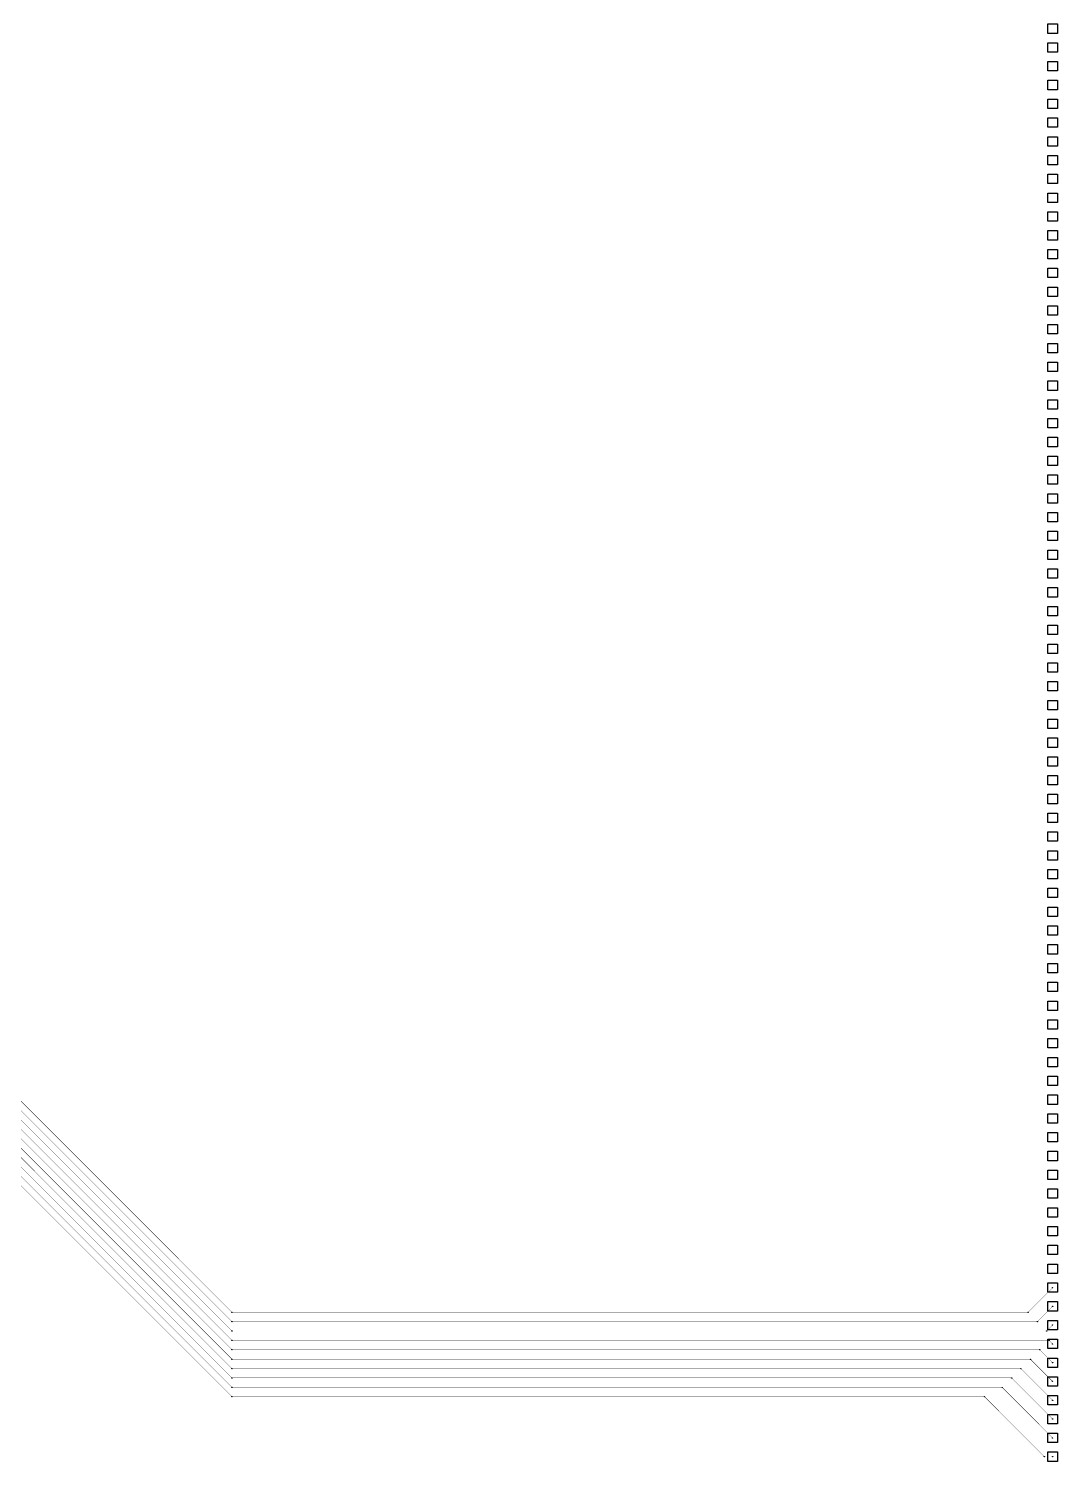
# Model space of a CAD drawing. Extents: x -21730 to 22170, y -18094 to 18606.
# Drawn here: x 11218 to 22170, y -18094 to -2844 of the extents above; entities that cross this region are included whole.
import ezdxf

# ---------------------------------------------------------------- set-up
doc = ezdxf.new("R2010")
doc.units = 0
doc.layers.add('L0D0_0', color=1, linetype='CONTINUOUS')

# ---------------------------------------------------------------- blocks, each defined once
blk = doc.blocks.new('BOND_PADS__150__2')
at = {"layer": 'L0D0_0'}
for points in [[(-1.5, 154.5), (-1.5, 155.5), (-0.5, 155.5), (-0.5, 154.5)], [(-1.5, 152.5), (-1.5, 153.5), (-0.5, 153.5), (-0.5, 152.5)], [(-1.5, 150.5), (-1.5, 151.5), (-0.5, 151.5), (-0.5, 150.5)], [(-1.5, 148.5), (-1.5, 149.5), (-0.5, 149.5), (-0.5, 148.5)], [(-1.5, 146.5), (-1.5, 147.5), (-0.5, 147.5), (-0.5, 146.5)], [(-1.5, 144.5), (-1.5, 145.5), (-0.5, 145.5), (-0.5, 144.5)], [(-1.5, 142.5), (-1.5, 143.5), (-0.5, 143.5), (-0.5, 142.5)], [(-1.5, 140.5), (-1.5, 141.5), (-0.5, 141.5), (-0.5, 140.5)], [(-1.5, 138.5), (-1.5, 139.5), (-0.5, 139.5), (-0.5, 138.5)], [(-1.5, 136.5), (-1.5, 137.5), (-0.5, 137.5), (-0.5, 136.5)], [(-1.5, 134.5), (-1.5, 135.5), (-0.5, 135.5), (-0.5, 134.5)], [(-1.5, 132.5), (-1.5, 133.5), (-0.5, 133.5), (-0.5, 132.5)], [(-1.5, 130.5), (-1.5, 131.5), (-0.5, 131.5), (-0.5, 130.5)], [(-1.5, 128.5), (-1.5, 129.5), (-0.5, 129.5), (-0.5, 128.5)], [(-1.5, 126.5), (-1.5, 127.5), (-0.5, 127.5), (-0.5, 126.5)], [(-1.5, 124.5), (-1.5, 125.5), (-0.5, 125.5), (-0.5, 124.5)], [(-1.5, 122.5), (-1.5, 123.5), (-0.5, 123.5), (-0.5, 122.5)], [(-1.5, 120.5), (-1.5, 121.5), (-0.5, 121.5), (-0.5, 120.5)], [(-1.5, 118.5), (-1.5, 119.5), (-0.5, 119.5), (-0.5, 118.5)], [(-1.5, 116.5), (-1.5, 117.5), (-0.5, 117.5), (-0.5, 116.5)], [(-1.5, 114.5), (-1.5, 115.5), (-0.5, 115.5), (-0.5, 114.5)], [(-1.5, 112.5), (-1.5, 113.5), (-0.5, 113.5), (-0.5, 112.5)], [(-1.5, 110.5), (-1.5, 111.5), (-0.5, 111.5), (-0.5, 110.5)], [(-1.5, 108.5), (-1.5, 109.5), (-0.5, 109.5), (-0.5, 108.5)], [(-1.5, 106.5), (-1.5, 107.5), (-0.5, 107.5), (-0.5, 106.5)], [(-1.5, 104.5), (-1.5, 105.5), (-0.5, 105.5), (-0.5, 104.5)], [(-1.5, 102.5), (-1.5, 103.5), (-0.5, 103.5), (-0.5, 102.5)], [(-1.5, 100.5), (-1.5, 101.5), (-0.5, 101.5), (-0.5, 100.5)], [(-1.5, 98.5), (-1.5, 99.5), (-0.5, 99.5), (-0.5, 98.5)], [(-1.5, 96.5), (-1.5, 97.5), (-0.5, 97.5), (-0.5, 96.5)], [(-1.5, 94.5), (-1.5, 95.5), (-0.5, 95.5), (-0.5, 94.5)], [(-1.5, 92.5), (-1.5, 93.5), (-0.5, 93.5), (-0.5, 92.5)], [(-1.5, 90.5), (-1.5, 91.5), (-0.5, 91.5), (-0.5, 90.5)], [(-1.5, 88.5), (-1.5, 89.5), (-0.5, 89.5), (-0.5, 88.5)], [(-1.5, 86.5), (-1.5, 87.5), (-0.5, 87.5), (-0.5, 86.5)], [(-1.5, 84.5), (-1.5, 85.5), (-0.5, 85.5), (-0.5, 84.5)], [(-1.5, 82.5), (-1.5, 83.5), (-0.5, 83.5), (-0.5, 82.5)], [(-1.5, 80.5), (-1.5, 81.5), (-0.5, 81.5), (-0.5, 80.5)], [(-1.5, 78.5), (-1.5, 79.5), (-0.5, 79.5), (-0.5, 78.5)], [(-1.5, 76.5), (-1.5, 77.5), (-0.5, 77.5), (-0.5, 76.5)], [(-1.5, 74.5), (-1.5, 75.5), (-0.5, 75.5), (-0.5, 74.5)], [(-1.5, 72.5), (-1.5, 73.5), (-0.5, 73.5), (-0.5, 72.5)], [(-1.5, 70.5), (-1.5, 71.5), (-0.5, 71.5), (-0.5, 70.5)], [(-1.5, 68.5), (-1.5, 69.5), (-0.5, 69.5), (-0.5, 68.5)], [(-1.5, 66.5), (-1.5, 67.5), (-0.5, 67.5), (-0.5, 66.5)], [(-1.5, 64.5), (-1.5, 65.5), (-0.5, 65.5), (-0.5, 64.5)], [(-1.5, 62.5), (-1.5, 63.5), (-0.5, 63.5), (-0.5, 62.5)], [(-1.5, 60.5), (-1.5, 61.5), (-0.5, 61.5), (-0.5, 60.5)], [(-1.5, 58.5), (-1.5, 59.5), (-0.5, 59.5), (-0.5, 58.5)], [(-1.5, 56.5), (-1.5, 57.5), (-0.5, 57.5), (-0.5, 56.5)], [(-1.5, 54.5), (-1.5, 55.5), (-0.5, 55.5), (-0.5, 54.5)], [(-1.5, 52.5), (-1.5, 53.5), (-0.5, 53.5), (-0.5, 52.5)], [(-1.5, 50.5), (-1.5, 51.5), (-0.5, 51.5), (-0.5, 50.5)], [(-1.5, 48.5), (-1.5, 49.5), (-0.5, 49.5), (-0.5, 48.5)], [(-1.5, 46.5), (-1.5, 47.5), (-0.5, 47.5), (-0.5, 46.5)], [(-1.5, 44.5), (-1.5, 45.5), (-0.5, 45.5), (-0.5, 44.5)], [(-1.5, 42.5), (-1.5, 43.5), (-0.5, 43.5), (-0.5, 42.5)], [(-1.5, 40.5), (-1.5, 41.5), (-0.5, 41.5), (-0.5, 40.5)], [(-1.5, 38.5), (-1.5, 39.5), (-0.5, 39.5), (-0.5, 38.5)], [(-1.5, 36.5), (-1.5, 37.5), (-0.5, 37.5), (-0.5, 36.5)], [(-1.5, 34.5), (-1.5, 35.5), (-0.5, 35.5), (-0.5, 34.5)], [(-1.5, 32.5), (-1.5, 33.5), (-0.5, 33.5), (-0.5, 32.5)], [(-1.5, 30.5), (-1.5, 31.5), (-0.5, 31.5), (-0.5, 30.5)], [(-1.5, 28.5), (-1.5, 29.5), (-0.5, 29.5), (-0.5, 28.5)], [(-1.5, 26.5), (-1.5, 27.5), (-0.5, 27.5), (-0.5, 26.5)], [(-1.5, 24.5), (-1.5, 25.5), (-0.5, 25.5), (-0.5, 24.5)], [(-1.5, 22.5), (-1.5, 23.5), (-0.5, 23.5), (-0.5, 22.5)], [(-1.5, 20.5), (-1.5, 21.5), (-0.5, 21.5), (-0.5, 20.5)], [(-1.5, 18.5), (-1.5, 19.5), (-0.5, 19.5), (-0.5, 18.5)], [(-1.5, 16.5), (-1.5, 17.5), (-0.5, 17.5), (-0.5, 16.5)], [(-1.5, 14.5), (-1.5, 15.5), (-0.5, 15.5), (-0.5, 14.5)], [(-1.5, 12.5), (-1.5, 13.5), (-0.5, 13.5), (-0.5, 12.5)], [(-1.5, 10.5), (-1.5, 11.5), (-0.5, 11.5), (-0.5, 10.5)], [(-1.5, 8.5), (-1.5, 9.5), (-0.5, 9.5), (-0.5, 8.5)], [(-1.5, 6.5), (-1.5, 7.5), (-0.5, 7.5), (-0.5, 6.5)], [(-1.5, 4.5), (-1.5, 5.5), (-0.5, 5.5), (-0.5, 4.5)], [(-1.5, 2.5), (-1.5, 3.5), (-0.5, 3.5), (-0.5, 2.5)]]:
    blk.add_lwpolyline(points, close=True, dxfattribs=at)

msp = doc.modelspace()

# ---------------------------------------------------------------- linework, layer by layer
at = {"layer": 'L0D0_0', "const_width": 3}
for points in [[(270, -4294), (13382.5, -17406.5)], [(370, -4294), (13382.5, -17306.5)], [(470, -4294), (13382.5, -17206.5)], [(570, -4294), (13382.5, -17106.5)], [(670, -4294), (13382.5, -17006.5)], [(770, -4294), (13382.5, -16906.5)], [(870, -4294), (13382.5, -16806.5)], [(970, -4294), (13382.5, -16706.5)], [(1070, -4294), (13382.5, -16606.5)], [(1170, -4294), (13382.5, -16506.5)], [(21857.5, -16506.5), (22120, -16244)], [(21957.5, -16606.5), (22120, -16444)], [(13382.5, -16506.5), (21857.5, -16506.5)], [(13382.5, -16606.5), (21957.5, -16606.5)], [(13382.5, -16706.5), (22057.5, -16706.5)], [(22057.5, -16706.5), (22120, -16644)], [(13382.5, -16806.5), (22082.5, -16806.5)], [(13382.5, -16906.5), (21982.5, -16906.5)], [(21982.5, -16906.5), (22120, -17044)], [(22082.5, -16806.5), (22120, -16844)], [(13382.5, -17006.5), (21882.5, -17006.5)], [(21882.5, -17006.5), (22120, -17244)], [(13382.5, -17106.5), (21782.5, -17106.5)], [(13382.5, -17206.5), (21682.5, -17206.5)], [(21682.5, -17206.5), (22120, -17644)], [(21782.5, -17106.5), (22120, -17444)], [(13382.5, -17306.5), (21582.5, -17306.5)], [(21582.5, -17306.5), (22120, -17844)], [(13382.5, -17406.5), (21395, -17406.5)], [(21395, -17406.5), (22032.5, -18044)], [(22032.5, -18044), (22120, -18044)]]:
    msp.add_lwpolyline(points, dxfattribs=at)
at = {"layer": 'L0D0_0'}
for points in [[(22120, -16245.7), (22118.5, -16244.8), (22118.5, -16243.2), (22120, -16242.3), (22121.4, -16243.2), (22121.4, -16244.8)], [(22120, -16445.7), (22118.5, -16444.8), (22118.5, -16443.2), (22120, -16442.3), (22121.4, -16443.2), (22121.4, -16444.8)], [(13382.5, -16508.2), (13381, -16507.3), (13381, -16505.7), (13382.5, -16504.8), (13383.9, -16505.7), (13383.9, -16507.3)], [(13382.5, -16508.2), (13381, -16507.3), (13381, -16505.7), (13382.5, -16504.8), (13383.9, -16505.7), (13383.9, -16507.3)], [(13382.5, -16608.2), (13381, -16607.3), (13381, -16605.7), (13382.5, -16604.8), (13383.9, -16605.7), (13383.9, -16607.3)], [(13382.5, -16608.2), (13381, -16607.3), (13381, -16605.7), (13382.5, -16604.8), (13383.9, -16605.7), (13383.9, -16607.3)], [(21857.5, -16508.2), (21856, -16507.3), (21856, -16505.7), (21857.5, -16504.8), (21858.9, -16505.7), (21858.9, -16507.3)], [(21857.5, -16508.2), (21856, -16507.3), (21856, -16505.7), (21857.5, -16504.8), (21858.9, -16505.7), (21858.9, -16507.3)], [(21957.5, -16608.2), (21956, -16607.3), (21956, -16605.7), (21957.5, -16604.8), (21958.9, -16605.7), (21958.9, -16607.3)], [(21957.5, -16608.2), (21956, -16607.3), (21956, -16605.7), (21957.5, -16604.8), (21958.9, -16605.7), (21958.9, -16607.3)], [(13382.5, -16708.2), (13381, -16707.3), (13381, -16705.7), (13382.5, -16704.8), (13383.9, -16705.7), (13383.9, -16707.3)], [(13382.5, -16708.2), (13381, -16707.3), (13381, -16705.7), (13382.5, -16704.8), (13383.9, -16705.7), (13383.9, -16707.3)], [(22057.5, -16708.2), (22056, -16707.3), (22056, -16705.7), (22057.5, -16704.8), (22058.9, -16705.7), (22058.9, -16707.3)], [(22057.5, -16708.2), (22056, -16707.3), (22056, -16705.7), (22057.5, -16704.8), (22058.9, -16705.7), (22058.9, -16707.3)], [(22120, -16645.7), (22118.5, -16644.8), (22118.5, -16643.2), (22120, -16642.3), (22121.4, -16643.2), (22121.4, -16644.8)], [(13382.5, -16808.2), (13381, -16807.3), (13381, -16805.7), (13382.5, -16804.8), (13383.9, -16805.7), (13383.9, -16807.3)], [(13382.5, -16808.2), (13381, -16807.3), (13381, -16805.7), (13382.5, -16804.8), (13383.9, -16805.7), (13383.9, -16807.3)], [(13382.5, -16908.2), (13381, -16907.3), (13381, -16905.7), (13382.5, -16904.8), (13383.9, -16905.7), (13383.9, -16907.3)], [(13382.5, -16908.2), (13381, -16907.3), (13381, -16905.7), (13382.5, -16904.8), (13383.9, -16905.7), (13383.9, -16907.3)], [(21982.5, -16908.2), (21981, -16907.3), (21981, -16905.7), (21982.5, -16904.8), (21983.9, -16905.7), (21983.9, -16907.3)], [(21982.5, -16908.2), (21981, -16907.3), (21981, -16905.7), (21982.5, -16904.8), (21983.9, -16905.7), (21983.9, -16907.3)], [(22082.5, -16808.2), (22081, -16807.3), (22081, -16805.7), (22082.5, -16804.8), (22083.9, -16805.7), (22083.9, -16807.3)], [(22082.5, -16808.2), (22081, -16807.3), (22081, -16805.7), (22082.5, -16804.8), (22083.9, -16805.7), (22083.9, -16807.3)], [(22120, -16845.7), (22118.5, -16844.8), (22118.5, -16843.2), (22120, -16842.3), (22121.4, -16843.2), (22121.4, -16844.8)], [(13382.5, -17008.2), (13381, -17007.3), (13381, -17005.7), (13382.5, -17004.8), (13383.9, -17005.7), (13383.9, -17007.3)], [(13382.5, -17008.2), (13381, -17007.3), (13381, -17005.7), (13382.5, -17004.8), (13383.9, -17005.7), (13383.9, -17007.3)], [(21882.5, -17008.2), (21881, -17007.3), (21881, -17005.7), (21882.5, -17004.8), (21883.9, -17005.7), (21883.9, -17007.3)], [(21882.5, -17008.2), (21881, -17007.3), (21881, -17005.7), (21882.5, -17004.8), (21883.9, -17005.7), (21883.9, -17007.3)], [(22120, -17045.7), (22118.5, -17044.8), (22118.5, -17043.2), (22120, -17042.3), (22121.4, -17043.2), (22121.4, -17044.8)], [(13382.5, -17108.2), (13381, -17107.3), (13381, -17105.7), (13382.5, -17104.8), (13383.9, -17105.7), (13383.9, -17107.3)], [(13382.5, -17108.2), (13381, -17107.3), (13381, -17105.7), (13382.5, -17104.8), (13383.9, -17105.7), (13383.9, -17107.3)], [(13382.5, -17208.2), (13381, -17207.3), (13381, -17205.7), (13382.5, -17204.8), (13383.9, -17205.7), (13383.9, -17207.3)], [(13382.5, -17208.2), (13381, -17207.3), (13381, -17205.7), (13382.5, -17204.8), (13383.9, -17205.7), (13383.9, -17207.3)], [(21682.5, -17208.2), (21681, -17207.3), (21681, -17205.7), (21682.5, -17204.8), (21683.9, -17205.7), (21683.9, -17207.3)], [(21682.5, -17208.2), (21681, -17207.3), (21681, -17205.7), (21682.5, -17204.8), (21683.9, -17205.7), (21683.9, -17207.3)], [(21782.5, -17108.2), (21781, -17107.3), (21781, -17105.7), (21782.5, -17104.8), (21783.9, -17105.7), (21783.9, -17107.3)], [(21782.5, -17108.2), (21781, -17107.3), (21781, -17105.7), (21782.5, -17104.8), (21783.9, -17105.7), (21783.9, -17107.3)], [(13382.5, -17308.2), (13381, -17307.3), (13381, -17305.7), (13382.5, -17304.8), (13383.9, -17305.7), (13383.9, -17307.3)], [(13382.5, -17308.2), (13381, -17307.3), (13381, -17305.7), (13382.5, -17304.8), (13383.9, -17305.7), (13383.9, -17307.3)], [(21582.5, -17308.2), (21581, -17307.3), (21581, -17305.7), (21582.5, -17304.8), (21583.9, -17305.7), (21583.9, -17307.3)], [(21582.5, -17308.2), (21581, -17307.3), (21581, -17305.7), (21582.5, -17304.8), (21583.9, -17305.7), (21583.9, -17307.3)], [(22120, -17245.7), (22118.5, -17244.8), (22118.5, -17243.2), (22120, -17242.3), (22121.4, -17243.2), (22121.4, -17244.8)], [(13382.5, -17408.2), (13381, -17407.3), (13381, -17405.7), (13382.5, -17404.8), (13383.9, -17405.7), (13383.9, -17407.3)], [(13382.5, -17408.2), (13381, -17407.3), (13381, -17405.7), (13382.5, -17404.8), (13383.9, -17405.7), (13383.9, -17407.3)], [(21395, -17408.2), (21393.6, -17407.3), (21393.6, -17405.7), (21395, -17404.8), (21396.5, -17405.7), (21396.5, -17407.3)], [(21395, -17408.2), (21393.6, -17407.3), (21393.6, -17405.7), (21395, -17404.8), (21396.5, -17405.7), (21396.5, -17407.3)], [(22120, -17445.7), (22118.5, -17444.8), (22118.5, -17443.2), (22120, -17442.3), (22121.4, -17443.2), (22121.4, -17444.8)], [(22120, -17645.7), (22118.5, -17644.8), (22118.5, -17643.2), (22120, -17642.3), (22121.4, -17643.2), (22121.4, -17644.8)], [(22120, -17845.7), (22118.5, -17844.8), (22118.5, -17843.2), (22120, -17842.3), (22121.4, -17843.2), (22121.4, -17844.8)], [(22032.5, -18045.7), (22031.1, -18044.8), (22031.1, -18043.2), (22032.5, -18042.3), (22034, -18043.2), (22034, -18044.8)], [(22032.5, -18045.7), (22031.1, -18044.8), (22031.1, -18043.2), (22032.5, -18042.3), (22034, -18043.2), (22034, -18044.8)], [(22120, -18045.7), (22118.5, -18044.8), (22118.5, -18043.2), (22120, -18042.3), (22121.4, -18043.2), (22121.4, -18044.8)]]:
    msp.add_lwpolyline(points, close=True, dxfattribs=at)

# ---------------------------------------------------------------- block references
at = {"xscale": 100, "yscale": 100}
msp.add_blockref('BOND_PADS__150__2', (22220, -18344), dxfattribs=at)

doc.saveas('drawing.dxf')
